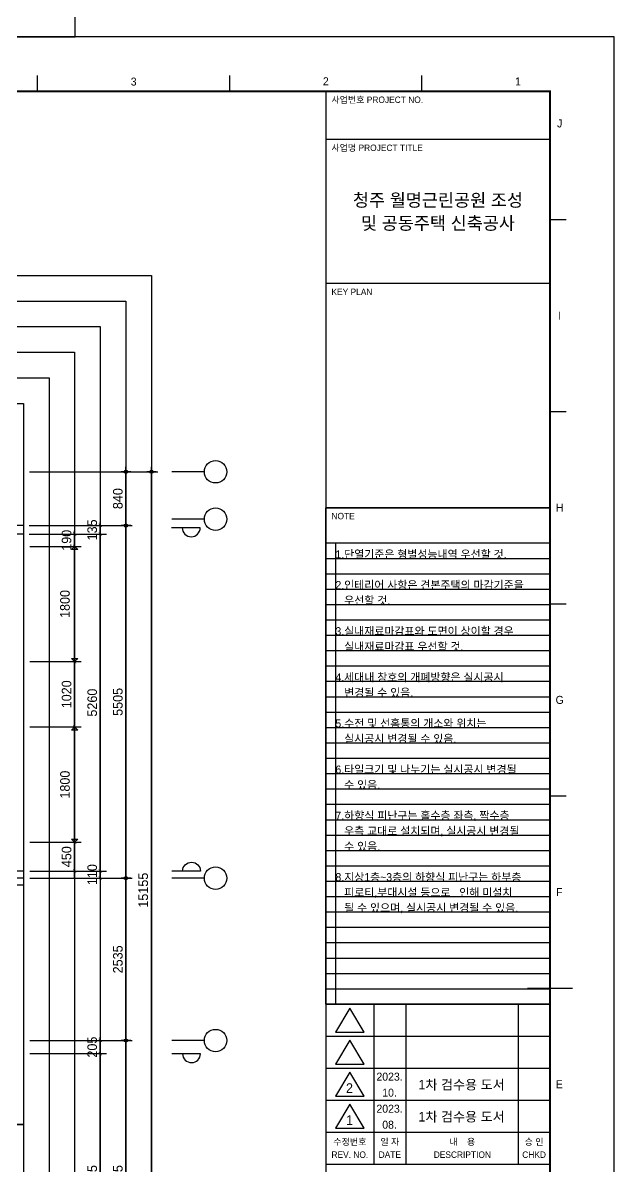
# Model space of a CAD drawing. Header units: millimetres. Extents: x -24416 to 92204, y -190080 to 23760.
# Drawn here: x 32821 to 42050, y -88909 to -71060 of the extents above; entities that cross this region are included whole.
import ezdxf
from ezdxf.enums import TextEntityAlignment as Align

# ---------------------------------------------------------------- set-up
doc = ezdxf.new("R2010")
doc.units = ezdxf.units.MM
doc.header["$LTSCALE"] = 50
doc.linetypes.add('AUDIT_D_220706163347-0', pattern=[0])
doc.linetypes.add('CEN', pattern=[62, 60, -1, 0, -1])
doc.layers.get('defpoints').update_dxf_attribs({"color": 139})
for name, color, linetype in [('A-치수', 7, 'AUDIT_D_220706163347-0'), ('AA-BORD-FORM', 7, 'Continuous'), ('AA-BORD-TEXT', 3, 'Continuous'), ('AA-XXXX-DIMS', 7, 'Continuous'), ('AA-XXXX-TEXT', 3, 'Continuous'), ('ARDM', 7, 'Continuous'), ('CEN_CON', 1, 'CEN'), ('CEN_WALL', 12, 'CEN'), ('DIM', 7, 'AUDIT_D_220706163347-0'), ('sheet-안양진흥$0$AA-BORD-TEXT', 3, 'Continuous')]:
    doc.layers.add(name, color=color, linetype=linetype)
doc.layers.add('MC', color=135, linetype='Continuous', plot=False)
doc.styles.add('HAUD01', font='Dotum.ttf')
doc.styles.add('sheet-안양진흥$0$HAUD01', font='Dotum.ttf')
doc.styles.add('맑은고딕', font='malgun.ttf', dxfattribs={"width": 0.9})
doc.dimstyles.new('DIM-50', dxfattribs={"dimscale": 50, "dimtxt": 3, "dimasz": 1, "dimexe": 2, "dimexo": 2, "dimgap": 1, "dimtad": 1, "dimdec": 0, "dimzin": 0, "dimdsep": 46, "dimtxsty": '맑은고딕', "dimblk1": 'DIMDOT', "dimblk2": 'DIMDOT', "dimsah": 1, "dimcen": 0.09, "dimdle": 2, "dimclrd": 7, "dimclre": 7, "dimclrt": 3, "dimadec": 0, "dimazin": 0, "dimtfac": 1, "dimtdec": 0, "dimtix": 1, "dimtmove": 2, "dimatfit": 3, "dimldrblk": 'DIMDOT', "dimfxl": 1, "dimtolj": 1, "dimtzin": 0, "dimarcsym": 0})
doc.dimstyles.new('MCDIM-50', dxfattribs={"dimscale": 50, "dimtxt": 3, "dimasz": 1, "dimexe": 2, "dimexo": 2, "dimgap": 1, "dimtad": 1, "dimdec": 0, "dimzin": 0, "dimdsep": 46, "dimtxsty": '맑은고딕', "dimblk1": 'ARCHTICK', "dimblk2": 'ARCHTICK', "dimsah": 1, "dimcen": 0.09, "dimdle": 2, "dimclrd": 7, "dimclre": 7, "dimclrt": 3, "dimadec": 0, "dimazin": 0, "dimtfac": 1, "dimtdec": 0, "dimtix": 1, "dimtmove": 2, "dimatfit": 3, "dimldrblk": 'ARCHTICK', "dimfxl": 1, "dimtolj": 1, "dimtzin": 0, "dimarcsym": 0})
doc.dimstyles.new('외부100-win', dxfattribs={"dimscale": 50, "dimtxt": 3, "dimasz": 1, "dimexe": 2, "dimexo": 2.5, "dimgap": 1.5, "dimtad": 1, "dimdec": 0, "dimzin": 0, "dimdsep": 46, "dimtxsty": '맑은고딕', "dimblk": 'DO2-2', "dimblk1": 'DO2-2', "dimblk2": 'DIMDOT', "dimcen": 0.09, "dimdle": 2, "dimclrd": 7, "dimclre": 7, "dimclrt": 3, "dimadec": 0, "dimazin": 0, "dimtfac": 1, "dimtdec": 0, "dimtix": 1, "dimtmove": 2, "dimatfit": 3, "dimldrblk": 'DO2-2', "dimfxl": 1, "dimtolj": 1, "dimtzin": 0, "dimarcsym": 0})

# ---------------------------------------------------------------- blocks, each defined once
blk = doc.blocks.new('U-121B(기본)1', base_point=(-58207, -129496))
at = {"layer": 'CEN_CON'}
blk.add_line((-57907, -120686), (-63687, -120686), dxfattribs=at)
at = {"layer": 'CEN_WALL'}
for p, q in [((-57912, -115181), (-66587, -115181)), ((-57907, -124531), (-59397, -124531))]:
    blk.add_line(p, q, dxfattribs=at)
at = {"layer": 'MC'}
for p, q in [((-57912, -115316), (-66587, -115316)), ((-57907, -120576), (-63687, -120576)), ((-57907, -120796), (-63687, -120796))]:
    blk.add_line(p, q, dxfattribs=at)
blk = doc.blocks.new('note')
at = {"layer": 'defpoints'}
blk.add_lwpolyline([(-2800, 6200), (0, 6200), (0, 0), (-2800, 0)], close=True, dxfattribs=at)
at = {"layer": 'AA-XXXX-TEXT', "style": 'HAUD01'}
for s, p in [('1.단열기준은 형별성능내역 우선할 것.', (-2680, 5568)), ('2.인테리어 사항은 견본주택의 마감기준을 ', (-2680, 5184)), ('   우선할 것.', (-2680, 4992)), ('3.실내재료마감표와 도면이 상이할 경우', (-2680, 4608)), ('   실내재료마감표 우선할 것.', (-2680, 4416)), ('4.세대내 창호의 개폐방향은 실시공시', (-2680, 4032)), ('   변경될 수 있음.', (-2680, 3840)), ('5.수전 및 선홈통의 개소와 위치는', (-2680, 3456)), ('   실시공시 변경될 수 있음.', (-2680, 3264)), ('6.타일크기 및 나누기는 실시공시 변경될', (-2680, 2880)), ('   수 있음.', (-2680, 2688)), ('7.하향식 피난구는 홀수층 좌측, 짝수층', (-2680, 2304)), ('   우측 교대로 설치되며, 실시공시 변경될', (-2680, 2112)), ('   수 있음.', (-2680, 1920)), ('8.지상1층~3층의 하향식 피난구는 하부층 ', (-2680, 1536)), ('   피로티,부대시설 등으로   인해 미설치', (-2680, 1344)), ('   될 수 있으며, 실시공시 변경될 수 있음. ', (-2680, 1152))]:
    blk.add_text(s, height=100, dxfattribs=at).set_placement(p)
blk = doc.blocks.new('DIMDOT')
at = {"layer": 'AA-XXXX-DIMS'}
for p, q in [((-1.5, 0), (1.5, 0)), ((0, -1.5), (0, 1.5))]:
    blk.add_line(p, q, dxfattribs=at)
for radius in [0.5, 0.25]:
    blk.add_circle((0, 0), radius, dxfattribs=at)
blk = doc.blocks.new('*D89')
at = {"layer": 'defpoints', "color": 0, "transparency": 16777216}
for p in [(32829, -110708), (34429, -110708), (32829, -115033)]:
    blk.add_point(p, dxfattribs=at)
at = {"layer": 'DIM', "color": 7, "lineweight": -2, "transparency": 16777216}
for p, q in [((32929, -110708), (34529, -110708)), ((34429, -114983), (34429, -110758)), ((32929, -115033), (34529, -115033))]:
    blk.add_line(p, q, dxfattribs=at)
at = {"layer": 'DIM', "color": 7, "lineweight": -2, "transparency": 16777216, "xscale": 50, "yscale": 50, "zscale": 50}
for p, rotation in [((34429, -110708), 90), ((34429, -115033), 270)]:
    blk.add_blockref('DIMDOT', p, dxfattribs=dict(at, rotation=rotation))
at = {"layer": 'DIM', "color": 3, "transparency": 16777216, "insert": (34304, -112871), "char_height": 150, "attachment_point": 5, "rotation": 90, "style": 'HAUD01'}
blk.add_mtext('\\A1;4325', dxfattribs=at)
blk = doc.blocks.new('*D90')
at = {"layer": 'defpoints', "color": 0, "transparency": 16777216}
for p in [(32829, -108173), (34429, -108173), (32829, -110708)]:
    blk.add_point(p, dxfattribs=at)
at = {"layer": 'DIM', "color": 7, "lineweight": -2, "transparency": 16777216}
for p, q in [((32929, -108173), (34529, -108173)), ((34429, -110658), (34429, -108223)), ((32929, -110708), (34529, -110708))]:
    blk.add_line(p, q, dxfattribs=at)
at = {"layer": 'DIM', "color": 7, "lineweight": -2, "transparency": 16777216, "xscale": 50, "yscale": 50, "zscale": 50}
for p, rotation in [((34429, -108173), 90), ((34429, -110708), 270)]:
    blk.add_blockref('DIMDOT', p, dxfattribs=dict(at, rotation=rotation))
at = {"layer": 'DIM', "color": 3, "transparency": 16777216, "insert": (34304, -109441), "char_height": 150, "attachment_point": 5, "rotation": 90, "style": 'HAUD01'}
blk.add_mtext('\\A1;2535', dxfattribs=at)
blk = doc.blocks.new('*D91')
at = {"layer": 'defpoints', "color": 0, "transparency": 16777216}
for p in [(32827, -102668), (34429, -102668), (32829, -108173)]:
    blk.add_point(p, dxfattribs=at)
at = {"layer": 'DIM', "color": 7, "lineweight": -2, "transparency": 16777216}
for p, q in [((32927, -102668), (34529, -102668)), ((34429, -108123), (34429, -102718)), ((32929, -108173), (34529, -108173))]:
    blk.add_line(p, q, dxfattribs=at)
at = {"layer": 'DIM', "color": 7, "lineweight": -2, "transparency": 16777216, "xscale": 50, "yscale": 50, "zscale": 50}
for p, rotation in [((34429, -102668), 90), ((34429, -108173), 270)]:
    blk.add_blockref('DIMDOT', p, dxfattribs=dict(at, rotation=rotation))
at = {"layer": 'DIM', "color": 3, "transparency": 16777216, "insert": (34304, -105421), "char_height": 150, "attachment_point": 5, "rotation": 90, "style": 'HAUD01'}
blk.add_mtext('\\A1;5505', dxfattribs=at)
blk = doc.blocks.new('*D92')
at = {"layer": 'defpoints', "color": 0, "transparency": 16777216}
for p in [(32824, -101828), (34429, -101828), (32827, -102668)]:
    blk.add_point(p, dxfattribs=at)
at = {"layer": 'DIM', "color": 7, "lineweight": -2, "transparency": 16777216}
for p, q in [((32924, -101828), (34529, -101828)), ((34429, -102618), (34429, -101878)), ((32927, -102668), (34529, -102668))]:
    blk.add_line(p, q, dxfattribs=at)
at = {"layer": 'DIM', "color": 7, "lineweight": -2, "transparency": 16777216, "xscale": 50, "yscale": 50, "zscale": 50}
for p, rotation in [((34429, -101828), 90), ((34429, -102668), 270)]:
    blk.add_blockref('DIMDOT', p, dxfattribs=dict(at, rotation=rotation))
at = {"layer": 'DIM', "color": 3, "transparency": 16777216, "insert": (34304, -102248), "char_height": 150, "attachment_point": 5, "rotation": 90, "style": 'HAUD01'}
blk.add_mtext('\\A1;840', dxfattribs=at)
blk = doc.blocks.new('*D93')
at = {"layer": 'defpoints', "color": 0, "transparency": 16777216}
for p in [(32824, -101828), (34829, -101828), (32829, -116983)]:
    blk.add_point(p, dxfattribs=at)
at = {"layer": 'DIM', "color": 7, "lineweight": -2, "transparency": 16777216}
for p, q in [((32924, -101828), (34929, -101828)), ((34829, -116933), (34829, -101878)), ((32929, -116983), (34929, -116983))]:
    blk.add_line(p, q, dxfattribs=at)
at = {"layer": 'DIM', "color": 7, "lineweight": -2, "transparency": 16777216, "xscale": 50, "yscale": 50, "zscale": 50}
for p, rotation in [((34829, -101828), 90), ((34829, -116983), 270)]:
    blk.add_blockref('DIMDOT', p, dxfattribs=dict(at, rotation=rotation))
at = {"layer": 'DIM', "color": 3, "transparency": 16777216, "insert": (34701, -108361), "char_height": 150, "attachment_point": 5, "rotation": 90, "style": 'HAUD01'}
blk.add_mtext('\\A1;15155', dxfattribs=at)
blk = doc.blocks.new('_ArchTick')
at = {"color": 0, "linetype": 'ByBlock', "const_width": 0.15}
blk.add_lwpolyline([(-0.5, -0.5), (0.5, 0.5)], dxfattribs=at)
blk = doc.blocks.new('*D95')
at = {"layer": 'defpoints', "color": 0, "linetype": 'ByBlock', "transparency": 16777216}
for p in [(32829, -110913), (34029, -110913), (32829, -114828)]:
    blk.add_point(p, dxfattribs=at)
at = {"layer": 'DIM', "color": 7, "linetype": 'ByBlock', "lineweight": -2, "transparency": 16777216}
for p, q in [((34029, -114928), (34029, -110813)), ((32929, -110913), (34129, -110913)), ((32929, -114828), (34129, -114828))]:
    blk.add_line(p, q, dxfattribs=at)
at = {"layer": 'DIM', "color": 7, "linetype": 'ByBlock', "lineweight": -2, "transparency": 16777216, "xscale": 50, "yscale": 50, "zscale": 50}
for p, rotation in [((34029, -110913), 90), ((34029, -114828), 270)]:
    blk.add_blockref('_ArchTick', p, dxfattribs=dict(at, rotation=rotation))
at = {"layer": 'DIM', "color": 3, "linetype": 'ByBlock', "transparency": 16777216, "insert": (33904, -112871), "char_height": 150, "attachment_point": 5, "rotation": 90, "style": 'HAUD01'}
blk.add_mtext('\\A1;3915', dxfattribs=at)
blk = doc.blocks.new('*D96')
at = {"layer": 'defpoints', "color": 0, "linetype": 'ByBlock', "transparency": 16777216}
for p in [(32829, -110708), (34029, -110708), (32829, -110913)]:
    blk.add_point(p, dxfattribs=at)
at = {"layer": 'DIM', "color": 7, "linetype": 'ByBlock', "lineweight": -2, "transparency": 16777216}
for p, q in [((34029, -110708), (34029, -110658)), ((32929, -110708), (34129, -110708)), ((34029, -110913), (34029, -110708)), ((32929, -110913), (34129, -110913)), ((34029, -110913), (34029, -110963))]:
    blk.add_line(p, q, dxfattribs=at)
at = {"layer": 'DIM', "color": 7, "linetype": 'ByBlock', "lineweight": -2, "transparency": 16777216, "xscale": 50, "yscale": 50, "zscale": 50}
for p, rotation in [((34029, -110708), 270), ((34029, -110913), 90)]:
    blk.add_blockref('_ArchTick', p, dxfattribs=dict(at, rotation=rotation))
at = {"layer": 'DIM', "color": 3, "linetype": 'ByBlock', "transparency": 16777216, "insert": (33904, -110811), "char_height": 150, "attachment_point": 5, "rotation": 90, "style": 'HAUD01'}
blk.add_mtext('\\A1;205', dxfattribs=at)
blk = doc.blocks.new('*D97')
at = {"layer": 'defpoints', "color": 0, "linetype": 'ByBlock', "transparency": 16777216}
for p in [(32829, -108063), (34029, -108063), (32829, -108173)]:
    blk.add_point(p, dxfattribs=at)
at = {"layer": 'DIM', "color": 7, "linetype": 'ByBlock', "lineweight": -2, "transparency": 16777216}
for p, q in [((32929, -108063), (34129, -108063)), ((34029, -108063), (34029, -108013)), ((34029, -108173), (34029, -108063)), ((32929, -108173), (34129, -108173)), ((34029, -108173), (34029, -108223))]:
    blk.add_line(p, q, dxfattribs=at)
at = {"layer": 'DIM', "color": 7, "linetype": 'ByBlock', "lineweight": -2, "transparency": 16777216, "xscale": 50, "yscale": 50, "zscale": 50}
for p, rotation in [((34029, -108063), 270), ((34029, -108173), 90)]:
    blk.add_blockref('_ArchTick', p, dxfattribs=dict(at, rotation=rotation))
at = {"layer": 'DIM', "color": 3, "linetype": 'ByBlock', "transparency": 16777216, "insert": (33904, -108118), "char_height": 150, "attachment_point": 5, "rotation": 90, "style": 'HAUD01'}
blk.add_mtext('\\A1;110', dxfattribs=at)
blk = doc.blocks.new('*D98')
at = {"layer": 'defpoints', "color": 0, "linetype": 'ByBlock', "transparency": 16777216}
for p in [(32822, -102803), (34029, -102803), (32829, -108063)]:
    blk.add_point(p, dxfattribs=at)
at = {"layer": 'DIM', "color": 7, "linetype": 'ByBlock', "lineweight": -2, "transparency": 16777216}
for p, q in [((32922, -102803), (34129, -102803)), ((34029, -108163), (34029, -102703)), ((32929, -108063), (34129, -108063))]:
    blk.add_line(p, q, dxfattribs=at)
at = {"layer": 'DIM', "color": 7, "linetype": 'ByBlock', "lineweight": -2, "transparency": 16777216, "xscale": 50, "yscale": 50, "zscale": 50}
for p, rotation in [((34029, -102803), 90), ((34029, -108063), 270)]:
    blk.add_blockref('_ArchTick', p, dxfattribs=dict(at, rotation=rotation))
at = {"layer": 'DIM', "color": 3, "linetype": 'ByBlock', "transparency": 16777216, "insert": (33904, -105433), "char_height": 150, "attachment_point": 5, "rotation": 90, "style": 'HAUD01'}
blk.add_mtext('\\A1;5260', dxfattribs=at)
blk = doc.blocks.new('*D99')
at = {"layer": 'defpoints', "color": 0, "linetype": 'ByBlock', "transparency": 16777216}
for p in [(32822, -102668), (32822, -102803), (34029, -102668)]:
    blk.add_point(p, dxfattribs=at)
at = {"layer": 'DIM', "color": 7, "linetype": 'ByBlock', "lineweight": -2, "transparency": 16777216}
for p, q in [((34029, -102668), (34029, -102618)), ((32922, -102668), (34129, -102668)), ((32922, -102803), (34129, -102803)), ((34029, -102803), (34029, -102668)), ((34029, -102803), (34029, -102853))]:
    blk.add_line(p, q, dxfattribs=at)
at = {"layer": 'DIM', "color": 7, "linetype": 'ByBlock', "lineweight": -2, "transparency": 16777216, "xscale": 50, "yscale": 50, "zscale": 50}
for p, rotation in [((34029, -102668), 270), ((34029, -102803), 90)]:
    blk.add_blockref('_ArchTick', p, dxfattribs=dict(at, rotation=rotation))
at = {"layer": 'DIM', "color": 3, "linetype": 'ByBlock', "transparency": 16777216, "insert": (33904, -102736), "char_height": 150, "attachment_point": 5, "rotation": 90, "style": 'HAUD01'}
blk.add_mtext('\\A1;135', dxfattribs=at)
blk = doc.blocks.new('*D100')
at = {"layer": 'defpoints', "color": 0, "linetype": 'ByBlock', "transparency": 16777216}
for p in [(32829, -107613), (33629, -107613), (32829, -108063)]:
    blk.add_point(p, dxfattribs=at)
at = {"layer": 'DIM', "color": 7, "linetype": 'ByBlock', "lineweight": -2, "transparency": 16777216}
for p, q in [((32929, -107613), (33729, -107613)), ((33629, -108163), (33629, -107513)), ((32929, -108063), (33729, -108063))]:
    blk.add_line(p, q, dxfattribs=at)
at = {"layer": 'DIM', "color": 7, "linetype": 'ByBlock', "lineweight": -2, "transparency": 16777216, "xscale": 50, "yscale": 50, "zscale": 50}
for p, rotation in [((33629, -107613), 90), ((33629, -108063), 270)]:
    blk.add_blockref('_ArchTick', p, dxfattribs=dict(at, rotation=rotation))
at = {"layer": 'DIM', "color": 3, "linetype": 'ByBlock', "transparency": 16777216, "insert": (33504, -107838), "char_height": 150, "attachment_point": 5, "rotation": 90, "style": 'HAUD01'}
blk.add_mtext('\\A1;450', dxfattribs=at)
blk = doc.blocks.new('DO2-2')
at = {"layer": 'ARDM'}
blk.add_line((0, 0), (-2, 0), dxfattribs=at)
blk.add_lwpolyline([(-1, -1), (-1, 1), (0, 0)], close=True, dxfattribs=at)
blk = doc.blocks.new('*D101')
at = {"layer": 'defpoints', "color": 0, "linetype": 'ByBlock', "transparency": 16777216}
for p in [(32829, -105813), (33629, -105813), (32829, -107613)]:
    blk.add_point(p, dxfattribs=at)
at = {"layer": 'DIM', "color": 7, "linetype": 'ByBlock', "lineweight": -2, "transparency": 16777216}
for p, q in [((32954, -105813), (33729, -105813)), ((33629, -107563), (33629, -105863)), ((32954, -107613), (33729, -107613))]:
    blk.add_line(p, q, dxfattribs=at)
at = {"layer": 'DIM', "color": 7, "linetype": 'ByBlock', "lineweight": -2, "transparency": 16777216, "xscale": 50, "yscale": 50, "zscale": 50}
for p, rotation in [((33629, -105813), 90), ((33629, -107613), 270)]:
    blk.add_blockref('DO2-2', p, dxfattribs=dict(at, rotation=rotation))
at = {"layer": 'DIM', "color": 3, "linetype": 'ByBlock', "transparency": 16777216, "insert": (33479, -106713), "char_height": 150, "attachment_point": 5, "rotation": 90, "style": 'HAUD01'}
blk.add_mtext('\\A1;1800', dxfattribs=at)
blk = doc.blocks.new('*D102')
at = {"layer": 'defpoints', "color": 0, "linetype": 'ByBlock', "transparency": 16777216}
for p in [(32829, -104793), (33629, -104793), (32829, -105813)]:
    blk.add_point(p, dxfattribs=at)
at = {"layer": 'DIM', "color": 7, "linetype": 'ByBlock', "lineweight": -2, "transparency": 16777216}
for p, q in [((33629, -105913), (33629, -104693)), ((32929, -104793), (33729, -104793)), ((32929, -105813), (33729, -105813))]:
    blk.add_line(p, q, dxfattribs=at)
at = {"layer": 'DIM', "color": 7, "linetype": 'ByBlock', "lineweight": -2, "transparency": 16777216, "xscale": 50, "yscale": 50, "zscale": 50}
for p, rotation in [((33629, -104793), 90), ((33629, -105813), 270)]:
    blk.add_blockref('_ArchTick', p, dxfattribs=dict(at, rotation=rotation))
at = {"layer": 'DIM', "color": 3, "linetype": 'ByBlock', "transparency": 16777216, "insert": (33504, -105303), "char_height": 150, "attachment_point": 5, "rotation": 90, "style": 'HAUD01'}
blk.add_mtext('\\A1;1020', dxfattribs=at)
blk = doc.blocks.new('*D103')
at = {"layer": 'defpoints', "color": 0, "linetype": 'ByBlock', "transparency": 16777216}
for p in [(32829, -102993), (33629, -102993), (32829, -104793)]:
    blk.add_point(p, dxfattribs=at)
at = {"layer": 'DIM', "color": 7, "linetype": 'ByBlock', "lineweight": -2, "transparency": 16777216}
for p, q in [((32954, -102993), (33729, -102993)), ((33629, -104743), (33629, -103043)), ((32954, -104793), (33729, -104793))]:
    blk.add_line(p, q, dxfattribs=at)
at = {"layer": 'DIM', "color": 7, "linetype": 'ByBlock', "lineweight": -2, "transparency": 16777216, "xscale": 50, "yscale": 50, "zscale": 50}
for p, rotation in [((33629, -102993), 90), ((33629, -104793), 270)]:
    blk.add_blockref('DO2-2', p, dxfattribs=dict(at, rotation=rotation))
at = {"layer": 'DIM', "color": 3, "linetype": 'ByBlock', "transparency": 16777216, "insert": (33479, -103893), "char_height": 150, "attachment_point": 5, "rotation": 90, "style": 'HAUD01'}
blk.add_mtext('\\A1;1800', dxfattribs=at)
blk = doc.blocks.new('*D104')
at = {"layer": 'defpoints', "color": 0, "linetype": 'ByBlock', "transparency": 16777216}
for p in [(32824, -102803), (33629, -102803), (32829, -102993)]:
    blk.add_point(p, dxfattribs=at)
at = {"layer": 'DIM', "color": 7, "linetype": 'ByBlock', "lineweight": -2, "transparency": 16777216}
for p, q in [((32924, -102803), (33729, -102803)), ((33629, -102803), (33629, -102753)), ((33629, -102993), (33629, -102803)), ((32929, -102993), (33729, -102993)), ((33629, -102993), (33629, -103043))]:
    blk.add_line(p, q, dxfattribs=at)
at = {"layer": 'DIM', "color": 7, "linetype": 'ByBlock', "lineweight": -2, "transparency": 16777216, "xscale": 50, "yscale": 50, "zscale": 50}
for p, rotation in [((33629, -102803), 270), ((33629, -102993), 90)]:
    blk.add_blockref('_ArchTick', p, dxfattribs=dict(at, rotation=rotation))
at = {"layer": 'DIM', "color": 3, "linetype": 'ByBlock', "transparency": 16777216, "insert": (33504, -102898), "char_height": 150, "attachment_point": 5, "rotation": 90, "style": 'HAUD01'}
blk.add_mtext('\\A1;190', dxfattribs=at)
blk = doc.blocks.new('중심')
at = {"layer": 'DIM'}
blk.add_line((-350, 0), (0, 0), dxfattribs=at)
blk.add_circle((-470, 0), 120, dxfattribs=at)
blk = doc.blocks.new('XR-FORM 청주월명')
at = {"layer": 'AA-BORD-FORM', "color": 2}
for p, q in [((661, 577), (661, 582)), ((721, 577), (721, 582)), ((781, 577), (781, 582)), ((751, 577), (751, 17)), ((821, 537), (826, 537)), ((821, 477), (826, 477)), ((821, 417), (826, 417)), ((821, 357), (826, 357)), ((814, 297), (828, 297))]:
    blk.add_line(p, q, dxfattribs=at)
at = {"layer": 'AA-BORD-FORM', "color": 3}
for p, q in [((821, 562), (751, 562)), ((821, 517), (751, 517)), ((821, 447), (751, 447)), ((751, 292), (821, 292)), ((766, 292), (766, 282)), ((776, 292), (776, 282)), ((811, 292), (811, 282)), ((751, 282), (821, 282)), ((766, 282), (766, 272)), ((776, 282), (776, 272)), ((811, 282), (811, 272)), ((751, 272), (821, 272)), ((766, 272), (766, 262)), ((776, 272), (776, 262)), ((811, 272), (811, 262)), ((751, 262), (821, 262)), ((766, 262), (766, 252)), ((776, 262), (776, 252)), ((811, 262), (811, 252)), ((751, 252), (821, 252)), ((766, 252), (766, 242)), ((776, 252), (776, 242)), ((811, 252), (811, 242)), ((751, 242), (821, 242))]:
    blk.add_line(p, q, dxfattribs=at)
at = {"layer": 'AA-BORD-FORM', "color": 1}
blk.add_lwpolyline([(0, 0), (841, 0), (841, 594), (0, 594)], close=True, dxfattribs=at)
at = {"layer": 'AA-BORD-FORM', "color": 2, "const_width": 0.682}
blk.add_lwpolyline([(21, 17), (21, 577), (821, 577), (821, 17)], close=True, dxfattribs=at)
at = {"layer": 'AA-BORD-FORM', "color": 7}
for points in [[(763, 283.24), (758.5, 290.74), (754, 283.24)], [(763, 273.24), (758.5, 280.74), (754, 273.24)], [(763, 263.24), (758.5, 270.74), (754, 263.24)], [(763, 253.24), (758.5, 260.74), (754, 253.24)], [(763, 253.24), (758.5, 260.74), (754, 253.24)]]:
    blk.add_lwpolyline(points, close=True, dxfattribs=at)
at = {"layer": 'defpoints'}
for p, q in [((751, 436), (821, 436)), ((754, 436), (754, 292)), ((751, 431.2), (821, 431.2)), ((751, 426.4), (821, 426.4)), ((751, 421.6), (821, 421.6)), ((751, 416.8), (821, 416.8)), ((751, 412), (821, 412)), ((751, 407.2), (821, 407.2)), ((751, 402.4), (821, 402.4)), ((751, 397.6), (821, 397.6)), ((751, 392.8), (821, 392.8)), ((751, 388), (821, 388)), ((751, 383.2), (821, 383.2)), ((751, 378.4), (821, 378.4)), ((751, 373.6), (821, 373.6)), ((751, 368.8), (821, 368.8)), ((751, 364), (821, 364)), ((751, 359.2), (821, 359.2)), ((751, 354.4), (821, 354.4)), ((751, 349.6), (821, 349.6)), ((751, 344.8), (821, 344.8)), ((751, 340), (821, 340)), ((751, 335.2), (821, 335.2)), ((751, 330.4), (821, 330.4)), ((751, 325.6), (821, 325.6)), ((751, 320.8), (821, 320.8)), ((751, 316), (821, 316)), ((751, 311.2), (821, 311.2)), ((751, 306.4), (821, 306.4)), ((751, 301.6), (821, 301.6)), ((751, 296.8), (821, 296.8))]:
    blk.add_line(p, q, dxfattribs=at)
at = {"layer": 'AA-BORD-TEXT', "color": 7, "style": 'HAUD01'}
for s, p in [('3', (691, 580.06)), ('2', (751, 580.16)), ('1', (811, 580.12)), ('J', (824, 567)), ('I', (824, 507)), ('H', (824, 447)), ('G', (824, 387)), ('F', (823.89, 327)), ('E', (823.89, 267))]:
    blk.add_text(s, height=2.5, dxfattribs=at).set_placement(p, align=Align.MIDDLE_CENTER)
at = {"layer": 'AA-BORD-TEXT', "color": 3, "style": 'HAUD01'}
for s, p in [('사업번호 PROJECT NO.', (752.75, 573.4)), ('사업명 PROJECT TITLE', (752.75, 558.4)), ('KEY PLAN', (752.75, 513.4)), ('NOTE', (752.75, 443.4))]:
    blk.add_text(s, height=2, rotation=360, dxfattribs=at).set_placement(p)
for s, height, rotation, p in [('청주 월명근린공원 조성', 4, 360, (786, 543.05)), ('및 공동주택 신축공사', 4, 0, (786, 535.85)), ('수정번호', 2, 360, (758.5, 249)), ('일 자', 2, 360, (770.98, 249)), ('내    용', 2, 360, (793.62, 249)), ('승 인', 2, 360, (816.02, 249)), ('REV. NO.', 2, 360, (758.5, 245)), ('DATE', 2, 360, (770.98, 245)), ('DESCRIPTION', 2, 360, (793.62, 245)), ('CHKD', 2, 360, (816.02, 245))]:
    blk.add_text(s, height=height, rotation=rotation, dxfattribs=at).set_placement(p, align=Align.MIDDLE_CENTER)
at = {"layer": 'sheet-안양진흥$0$AA-BORD-TEXT', "style": 'sheet-안양진흥$0$HAUD01'}
for s, height, p in [('2023.', 2.5, (770.89, 269.35)), ('1차 검수용 도서', 3, (793.39, 266.85)), ('2', 3, (758.39, 265.79)), ('10.', 2.5, (770.89, 264.35)), ('2023.', 2.5, (770.89, 259.35)), ('1', 3, (758.39, 255.79)), ('1차 검수용 도서', 3, (793.39, 256.85)), ('08.', 2.5, (770.89, 254.35))]:
    blk.add_text(s, height=height, dxfattribs=at).set_placement(p, align=Align.MIDDLE_CENTER)
blk = doc.blocks.new('DIM-1108')
at = {"layer": 'DIM'}
for points in [[(35308.9, -102703.4, 1), (35588.9, -102703.4), (35138.9, -102703.4)], [(35313.9, -108063.4, -1), (35593.9, -108063.4), (35143.9, -108063.4)], [(35313.9, -110913.4, 1), (35593.9, -110913.4), (35143.9, -110913.4)]]:
    blk.add_lwpolyline(points, format="xyb", dxfattribs=at)
at = {"layer": 'A-치수', "xscale": 1.458333333333333, "yscale": 1.458333333333333, "zscale": 1.458333333333333, "rotation": 180}
for p in [(35143.9, -101828.4), (35143.9, -102568.4), (35143.9, -108173.4), (35143.9, -110708.4)]:
    blk.add_blockref('중심', p, dxfattribs=at)
at = {"layer": 'DIM'}
for base, p1, p2, picture, middle in [((34428.9, -101828.4), (32827.2, -102668.4), (32823.9, -101828.4), '*D92', (34303.8, -102248.4)), ((34428.9, -102668.4), (32828.9, -108173.4), (32827.2, -102668.4), '*D91', (34303.8, -105420.9)), ((34428.9, -108173.4), (32828.9, -110708.4), (32828.9, -108173.4), '*D90', (34303.8, -109440.9)), ((34428.9, -110708.4), (32828.9, -115033.4), (32828.9, -110708.4), '*D89', (34303.8, -112870.9))]:
    dim = blk.add_linear_dim(base=base, p1=p1, p2=p2, angle=270, dimstyle='DIM-50', override={"dimscale": 50, "dimtxsty": 'HAUD01'}, dxfattribs=at)
    dim.commit()
    dim.dimension.update_dxf_attribs({"geometry": picture, "text_midpoint": middle})
dim = blk.add_linear_dim(base=(34828.9, -101828.4), p1=(32828.9, -116983.4), p2=(32823.9, -101828.4), angle=270, dimstyle='DIM-50', override={"dimscale": 50, "dimtxsty": 'HAUD01'}, dxfattribs=at)
dim.commit()
dim.dimension.update_dxf_attribs({"geometry": '*D93', "text_midpoint": (34701, -108360.9), "dimtype": 128})
at = {"layer": 'DIM', "linetype": 'ByBlock'}
for base, p1, p2, dimstyle, picture, middle in [((34028.9, -102668.4), (32822.2, -102803.4), (32822.2, -102668.4), 'MCDIM-50', '*D99', (33903.8, -102735.9)), ((34028.9, -102803.4), (32828.9, -108063.4), (32822.2, -102803.4), 'MCDIM-50', '*D98', (33903.8, -105433.4)), ((33628.9, -102803.4), (32828.9, -102993.4), (32823.9, -102803.4), 'MCDIM-50', '*D104', (33503.8, -102898.4)), ((33628.9, -102993.4), (32828.9, -104793.4), (32828.9, -102993.4), '외부100-win', '*D103', (33478.8, -103893.4)), ((33628.9, -104793.4), (32828.9, -105813.4), (32828.9, -104793.4), 'MCDIM-50', '*D102', (33503.8, -105303.4)), ((33628.9, -105813.4), (32828.9, -107613.4), (32828.9, -105813.4), '외부100-win', '*D101', (33478.8, -106713.4)), ((33628.9, -107613.4), (32828.9, -108063.4), (32828.9, -107613.4), 'MCDIM-50', '*D100', (33503.8, -107838.4)), ((34028.9, -108063.4), (32828.9, -108173.4), (32828.9, -108063.4), 'MCDIM-50', '*D97', (33903.8, -108118.4)), ((34028.9, -110708.4), (32828.9, -110913.4), (32828.9, -110708.4), 'MCDIM-50', '*D96', (33903.8, -110810.9)), ((34028.9, -110913.4), (32828.9, -114828.4), (32828.9, -110913.4), 'MCDIM-50', '*D95', (33903.8, -112870.9))]:
    dim = blk.add_linear_dim(base=base, p1=p1, p2=p2, angle=270, dimstyle=dimstyle, override={"dimtxsty": 'HAUD01'}, dxfattribs=at)
    dim.commit()
    dim.dimension.update_dxf_attribs({"geometry": picture, "text_midpoint": middle})

msp = doc.modelspace()

# ---------------------------------------------------------------- linework, layer by layer
at = {"layer": 'CEN_CON'}
msp.add_line((32529, -88258), (32829, -88258), dxfattribs=at)
at = {"layer": 'defpoints'}
for points in [[(4504, -75003), (34829, -75003), (34829, -95523), (4504, -95523)], [(4904, -75403), (34429, -75403), (34429, -95123), (4904, -95123)], [(5304, -75803), (34029, -75803), (34029, -94723), (5304, -94723)], [(5704, -76203), (33629, -76203), (33629, -94323), (5704, -94323)], [(6104, -76603), (33229, -76603), (33229, -93923), (6104, -93923)], [(6504, -77003), (32829, -77003), (32829, -93523), (6504, -93523)]]:
    msp.add_lwpolyline(points, close=True, dxfattribs=at)

# ---------------------------------------------------------------- block references
for name, p in [('DIM-1108', (0, 23760)), ('U-121B(기본)1', (32529, -93223))]:
    msp.add_blockref(name, p)
for name, p, xscale, yscale, zscale in [('XR-FORM 청주월명', (0, -71280), 40, 40, 40), ('XR-FORM 청주월명', (0, -100980), 50, 50, 50), ('note', (41050, -86380), 1.25, 1.25, 1.25)]:
    msp.add_blockref(name, p, dxfattribs=dict(xscale=xscale, yscale=yscale, zscale=zscale))

doc.saveas('drawing.dxf')
